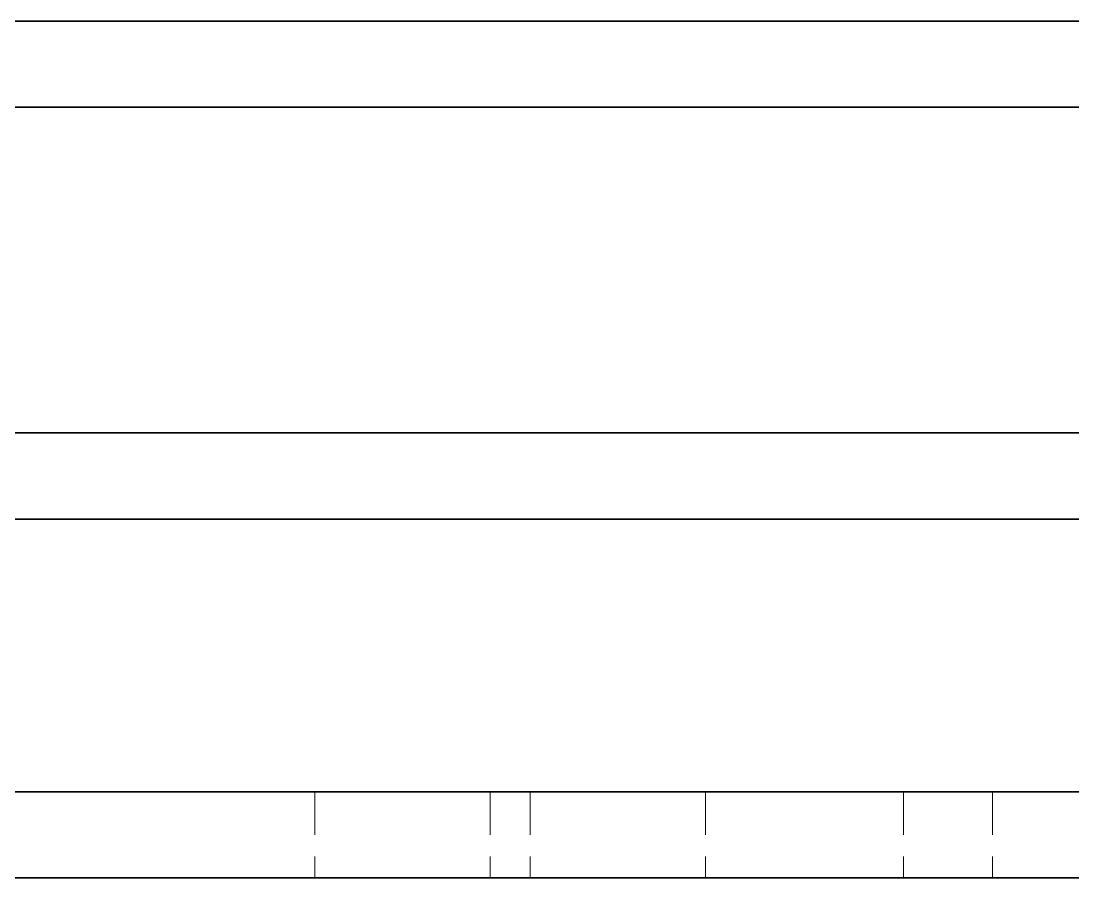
# Model space of a CAD drawing. Header units: millimetres. Extents: x 2054 to 12135, y -1469 to 564.
# Drawn here: x 9511.2 to 9584.5, y 145.2 to 204.8 of the extents above; entities that cross this region are included whole.
import ezdxf

# ---------------------------------------------------------------- set-up
doc = ezdxf.new("R2010")
doc.units = ezdxf.units.MM
doc.linetypes.add('HIDDEN_ISO', pattern=[4.5, 3, -1.5])
doc.layers.add('2D-HIDDEN', color=8, linetype='HIDDEN_ISO', lineweight=18)
doc.layers.add('2D-VISIBLE', color=7, linetype='Continuous', lineweight=35)

msp = doc.modelspace()

# ---------------------------------------------------------------- linework, layer by layer
at = {"layer": '2D-HIDDEN'}
for p, q in [((9367.75, 204.85), (9647.75, 204.85)), ((9367.75, 198.85), (9647.75, 198.85)), ((9385.75, 176.15), (9632.75, 176.15)), ((9385.75, 170.15), (9632.75, 170.15)), ((9357.75, 151.15), (9657.75, 151.15)), ((9531.65, 151.15), (9531.65, 145.15)), ((9543.85, 151.15), (9543.85, 145.15)), ((9546.65, 151.15), (9546.65, 145.15)), ((9558.85, 151.15), (9558.85, 145.15)), ((9572.65, 151.15), (9572.65, 145.15)), ((9578.85, 151.15), (9578.85, 145.15)), ((9357.75, 145.15), (9657.75, 145.15))]:
    msp.add_line(p, q, dxfattribs=at)
for points in [[(9537.75, 151.15), (9537.559, 151.15), (9537.369, 151.15), (9537.178, 151.15), (9536.987, 151.15), (9536.797, 151.15), (9536.606, 151.15), (9536.416, 151.15), (9536.225, 151.15), (9536.034, 151.15), (9535.844, 151.15), (9535.653, 151.15), (9535.462, 151.15), (9535.272, 151.15), (9535.081, 151.15), (9534.891, 151.15), (9534.7, 151.15), (9534.509, 151.15), (9534.319, 151.15), (9534.128, 151.15), (9533.938, 151.15), (9533.747, 151.15), (9533.556, 151.15), (9533.366, 151.15), (9533.175, 151.15), (9532.984, 151.15), (9532.794, 151.15), (9532.603, 151.15), (9532.413, 151.15), (9532.222, 151.15), (9532.031, 151.15), (9531.841, 151.15), (9531.65, 151.15)], [(9531.65, 151.15), (9532.031, 151.15), (9532.413, 151.15), (9532.794, 151.15), (9533.175, 151.15), (9533.556, 151.15), (9533.938, 151.15), (9534.319, 151.15), (9534.7, 151.15), (9535.081, 151.15), (9535.462, 151.15), (9535.844, 151.15), (9536.225, 151.15), (9536.606, 151.15), (9536.987, 151.15), (9537.369, 151.15), (9537.75, 151.15), (9538.131, 151.15), (9538.513, 151.15), (9538.894, 151.15), (9539.275, 151.15), (9539.656, 151.15), (9540.038, 151.15), (9540.419, 151.15), (9540.8, 151.15), (9541.181, 151.15), (9541.562, 151.15), (9541.944, 151.15), (9542.325, 151.15), (9542.706, 151.15), (9543.087, 151.15), (9543.469, 151.15), (9543.85, 151.15)], [(9543.85, 151.15), (9543.659, 151.15), (9543.469, 151.15), (9543.278, 151.15), (9543.087, 151.15), (9542.897, 151.15), (9542.706, 151.15), (9542.516, 151.15), (9542.325, 151.15), (9542.134, 151.15), (9541.944, 151.15), (9541.753, 151.15), (9541.562, 151.15), (9541.372, 151.15), (9541.181, 151.15), (9540.991, 151.15), (9540.8, 151.15), (9540.609, 151.15), (9540.419, 151.15), (9540.228, 151.15), (9540.038, 151.15), (9539.847, 151.15), (9539.656, 151.15), (9539.466, 151.15), (9539.275, 151.15), (9539.084, 151.15), (9538.894, 151.15), (9538.703, 151.15), (9538.513, 151.15), (9538.322, 151.15), (9538.131, 151.15), (9537.941, 151.15), (9537.75, 151.15)], [(9552.75, 151.15), (9552.559, 151.15), (9552.369, 151.15), (9552.178, 151.15), (9551.987, 151.15), (9551.797, 151.15), (9551.606, 151.15), (9551.416, 151.15), (9551.225, 151.15), (9551.034, 151.15), (9550.844, 151.15), (9550.653, 151.15), (9550.462, 151.15), (9550.272, 151.15), (9550.081, 151.15), (9549.891, 151.15), (9549.7, 151.15), (9549.509, 151.15), (9549.319, 151.15), (9549.128, 151.15), (9548.938, 151.15), (9548.747, 151.15), (9548.556, 151.15), (9548.366, 151.15), (9548.175, 151.15), (9547.984, 151.15), (9547.794, 151.15), (9547.603, 151.15), (9547.413, 151.15), (9547.222, 151.15), (9547.031, 151.15), (9546.841, 151.15), (9546.65, 151.15)], [(9546.65, 151.15), (9547.031, 151.15), (9547.413, 151.15), (9547.794, 151.15), (9548.175, 151.15), (9548.556, 151.15), (9548.938, 151.15), (9549.319, 151.15), (9549.7, 151.15), (9550.081, 151.15), (9550.462, 151.15), (9550.844, 151.15), (9551.225, 151.15), (9551.606, 151.15), (9551.987, 151.15), (9552.369, 151.15), (9552.75, 151.15), (9553.131, 151.15), (9553.513, 151.15), (9553.894, 151.15), (9554.275, 151.15), (9554.656, 151.15), (9555.038, 151.15), (9555.419, 151.15), (9555.8, 151.15), (9556.181, 151.15), (9556.562, 151.15), (9556.944, 151.15), (9557.325, 151.15), (9557.706, 151.15), (9558.087, 151.15), (9558.469, 151.15), (9558.85, 151.15)], [(9558.85, 151.15), (9558.659, 151.15), (9558.469, 151.15), (9558.278, 151.15), (9558.087, 151.15), (9557.897, 151.15), (9557.706, 151.15), (9557.516, 151.15), (9557.325, 151.15), (9557.134, 151.15), (9556.944, 151.15), (9556.753, 151.15), (9556.562, 151.15), (9556.372, 151.15), (9556.181, 151.15), (9555.991, 151.15), (9555.8, 151.15), (9555.609, 151.15), (9555.419, 151.15), (9555.228, 151.15), (9555.038, 151.15), (9554.847, 151.15), (9554.656, 151.15), (9554.466, 151.15), (9554.275, 151.15), (9554.084, 151.15), (9553.894, 151.15), (9553.703, 151.15), (9553.513, 151.15), (9553.322, 151.15), (9553.131, 151.15), (9552.941, 151.15), (9552.75, 151.15)], [(9575.75, 151.15), (9575.653, 151.15), (9575.556, 151.15), (9575.459, 151.15), (9575.362, 151.15), (9575.266, 151.15), (9575.169, 151.15), (9575.072, 151.15), (9574.975, 151.15), (9574.878, 151.15), (9574.781, 151.15), (9574.684, 151.15), (9574.587, 151.15), (9574.491, 151.15), (9574.394, 151.15), (9574.297, 151.15), (9574.2, 151.15), (9574.103, 151.15), (9574.006, 151.15), (9573.909, 151.15), (9573.812, 151.15), (9573.716, 151.15), (9573.619, 151.15), (9573.522, 151.15), (9573.425, 151.15), (9573.328, 151.15), (9573.231, 151.15), (9573.134, 151.15), (9573.038, 151.15), (9572.941, 151.15), (9572.844, 151.15), (9572.747, 151.15), (9572.65, 151.15)], [(9572.65, 151.15), (9572.844, 151.15), (9573.038, 151.15), (9573.231, 151.15), (9573.425, 151.15), (9573.619, 151.15), (9573.812, 151.15), (9574.006, 151.15), (9574.2, 151.15), (9574.394, 151.15), (9574.587, 151.15), (9574.781, 151.15), (9574.975, 151.15), (9575.169, 151.15), (9575.362, 151.15), (9575.556, 151.15), (9575.75, 151.15), (9575.944, 151.15), (9576.138, 151.15), (9576.331, 151.15), (9576.525, 151.15), (9576.719, 151.15), (9576.913, 151.15), (9577.106, 151.15), (9577.3, 151.15), (9577.494, 151.15), (9577.688, 151.15), (9577.881, 151.15), (9578.075, 151.15), (9578.269, 151.15), (9578.462, 151.15), (9578.656, 151.15), (9578.85, 151.15)], [(9578.85, 151.15), (9578.753, 151.15), (9578.656, 151.15), (9578.559, 151.15), (9578.462, 151.15), (9578.366, 151.15), (9578.269, 151.15), (9578.172, 151.15), (9578.075, 151.15), (9577.978, 151.15), (9577.881, 151.15), (9577.784, 151.15), (9577.688, 151.15), (9577.591, 151.15), (9577.494, 151.15), (9577.397, 151.15), (9577.3, 151.15), (9577.203, 151.15), (9577.106, 151.15), (9577.009, 151.15), (9576.913, 151.15), (9576.816, 151.15), (9576.719, 151.15), (9576.622, 151.15), (9576.525, 151.15), (9576.428, 151.15), (9576.331, 151.15), (9576.234, 151.15), (9576.138, 151.15), (9576.041, 151.15), (9575.944, 151.15), (9575.847, 151.15), (9575.75, 151.15)], [(9537.75, 145.15), (9537.559, 145.15), (9537.369, 145.15), (9537.178, 145.15), (9536.987, 145.15), (9536.797, 145.15), (9536.606, 145.15), (9536.416, 145.15), (9536.225, 145.15), (9536.034, 145.15), (9535.844, 145.15), (9535.653, 145.15), (9535.462, 145.15), (9535.272, 145.15), (9535.081, 145.15), (9534.891, 145.15), (9534.7, 145.15), (9534.509, 145.15), (9534.319, 145.15), (9534.128, 145.15), (9533.938, 145.15), (9533.747, 145.15), (9533.556, 145.15), (9533.366, 145.15), (9533.175, 145.15), (9532.984, 145.15), (9532.794, 145.15), (9532.603, 145.15), (9532.413, 145.15), (9532.222, 145.15), (9532.031, 145.15), (9531.841, 145.15), (9531.65, 145.15)], [(9531.65, 145.15), (9532.031, 145.15), (9532.413, 145.15), (9532.794, 145.15), (9533.175, 145.15), (9533.556, 145.15), (9533.938, 145.15), (9534.319, 145.15), (9534.7, 145.15), (9535.081, 145.15), (9535.462, 145.15), (9535.844, 145.15), (9536.225, 145.15), (9536.606, 145.15), (9536.987, 145.15), (9537.369, 145.15), (9537.75, 145.15), (9538.131, 145.15), (9538.513, 145.15), (9538.894, 145.15), (9539.275, 145.15), (9539.656, 145.15), (9540.038, 145.15), (9540.419, 145.15), (9540.8, 145.15), (9541.181, 145.15), (9541.562, 145.15), (9541.944, 145.15), (9542.325, 145.15), (9542.706, 145.15), (9543.087, 145.15), (9543.469, 145.15), (9543.85, 145.15)], [(9543.85, 145.15), (9543.659, 145.15), (9543.469, 145.15), (9543.278, 145.15), (9543.087, 145.15), (9542.897, 145.15), (9542.706, 145.15), (9542.516, 145.15), (9542.325, 145.15), (9542.134, 145.15), (9541.944, 145.15), (9541.753, 145.15), (9541.562, 145.15), (9541.372, 145.15), (9541.181, 145.15), (9540.991, 145.15), (9540.8, 145.15), (9540.609, 145.15), (9540.419, 145.15), (9540.228, 145.15), (9540.038, 145.15), (9539.847, 145.15), (9539.656, 145.15), (9539.466, 145.15), (9539.275, 145.15), (9539.084, 145.15), (9538.894, 145.15), (9538.703, 145.15), (9538.513, 145.15), (9538.322, 145.15), (9538.131, 145.15), (9537.941, 145.15), (9537.75, 145.15)], [(9552.75, 145.15), (9552.559, 145.15), (9552.369, 145.15), (9552.178, 145.15), (9551.987, 145.15), (9551.797, 145.15), (9551.606, 145.15), (9551.416, 145.15), (9551.225, 145.15), (9551.034, 145.15), (9550.844, 145.15), (9550.653, 145.15), (9550.462, 145.15), (9550.272, 145.15), (9550.081, 145.15), (9549.891, 145.15), (9549.7, 145.15), (9549.509, 145.15), (9549.319, 145.15), (9549.128, 145.15), (9548.938, 145.15), (9548.747, 145.15), (9548.556, 145.15), (9548.366, 145.15), (9548.175, 145.15), (9547.984, 145.15), (9547.794, 145.15), (9547.603, 145.15), (9547.413, 145.15), (9547.222, 145.15), (9547.031, 145.15), (9546.841, 145.15), (9546.65, 145.15)], [(9546.65, 145.15), (9547.031, 145.15), (9547.413, 145.15), (9547.794, 145.15), (9548.175, 145.15), (9548.556, 145.15), (9548.938, 145.15), (9549.319, 145.15), (9549.7, 145.15), (9550.081, 145.15), (9550.462, 145.15), (9550.844, 145.15), (9551.225, 145.15), (9551.606, 145.15), (9551.987, 145.15), (9552.369, 145.15), (9552.75, 145.15), (9553.131, 145.15), (9553.513, 145.15), (9553.894, 145.15), (9554.275, 145.15), (9554.656, 145.15), (9555.038, 145.15), (9555.419, 145.15), (9555.8, 145.15), (9556.181, 145.15), (9556.562, 145.15), (9556.944, 145.15), (9557.325, 145.15), (9557.706, 145.15), (9558.087, 145.15), (9558.469, 145.15), (9558.85, 145.15)], [(9558.85, 145.15), (9558.659, 145.15), (9558.469, 145.15), (9558.278, 145.15), (9558.087, 145.15), (9557.897, 145.15), (9557.706, 145.15), (9557.516, 145.15), (9557.325, 145.15), (9557.134, 145.15), (9556.944, 145.15), (9556.753, 145.15), (9556.562, 145.15), (9556.372, 145.15), (9556.181, 145.15), (9555.991, 145.15), (9555.8, 145.15), (9555.609, 145.15), (9555.419, 145.15), (9555.228, 145.15), (9555.038, 145.15), (9554.847, 145.15), (9554.656, 145.15), (9554.466, 145.15), (9554.275, 145.15), (9554.084, 145.15), (9553.894, 145.15), (9553.703, 145.15), (9553.513, 145.15), (9553.322, 145.15), (9553.131, 145.15), (9552.941, 145.15), (9552.75, 145.15)], [(9575.75, 145.15), (9575.653, 145.15), (9575.556, 145.15), (9575.459, 145.15), (9575.362, 145.15), (9575.266, 145.15), (9575.169, 145.15), (9575.072, 145.15), (9574.975, 145.15), (9574.878, 145.15), (9574.781, 145.15), (9574.684, 145.15), (9574.587, 145.15), (9574.491, 145.15), (9574.394, 145.15), (9574.297, 145.15), (9574.2, 145.15), (9574.103, 145.15), (9574.006, 145.15), (9573.909, 145.15), (9573.812, 145.15), (9573.716, 145.15), (9573.619, 145.15), (9573.522, 145.15), (9573.425, 145.15), (9573.328, 145.15), (9573.231, 145.15), (9573.134, 145.15), (9573.038, 145.15), (9572.941, 145.15), (9572.844, 145.15), (9572.747, 145.15), (9572.65, 145.15)], [(9572.65, 145.15), (9572.844, 145.15), (9573.038, 145.15), (9573.231, 145.15), (9573.425, 145.15), (9573.619, 145.15), (9573.812, 145.15), (9574.006, 145.15), (9574.2, 145.15), (9574.394, 145.15), (9574.587, 145.15), (9574.781, 145.15), (9574.975, 145.15), (9575.169, 145.15), (9575.362, 145.15), (9575.556, 145.15), (9575.75, 145.15), (9575.944, 145.15), (9576.138, 145.15), (9576.331, 145.15), (9576.525, 145.15), (9576.719, 145.15), (9576.913, 145.15), (9577.106, 145.15), (9577.3, 145.15), (9577.494, 145.15), (9577.688, 145.15), (9577.881, 145.15), (9578.075, 145.15), (9578.269, 145.15), (9578.462, 145.15), (9578.656, 145.15), (9578.85, 145.15)], [(9578.85, 145.15), (9578.753, 145.15), (9578.656, 145.15), (9578.559, 145.15), (9578.462, 145.15), (9578.366, 145.15), (9578.269, 145.15), (9578.172, 145.15), (9578.075, 145.15), (9577.978, 145.15), (9577.881, 145.15), (9577.784, 145.15), (9577.688, 145.15), (9577.591, 145.15), (9577.494, 145.15), (9577.397, 145.15), (9577.3, 145.15), (9577.203, 145.15), (9577.106, 145.15), (9577.009, 145.15), (9576.913, 145.15), (9576.816, 145.15), (9576.719, 145.15), (9576.622, 145.15), (9576.525, 145.15), (9576.428, 145.15), (9576.331, 145.15), (9576.234, 145.15), (9576.138, 145.15), (9576.041, 145.15), (9575.944, 145.15), (9575.847, 145.15), (9575.75, 145.15)]]:
    msp.add_lwpolyline(points, dxfattribs=at)
at = {"layer": '2D-VISIBLE'}
for p, q in [((9367.75, 204.85), (9647.75, 204.85)), ((9367.75, 198.85), (9647.75, 198.85)), ((9385.75, 176.15), (9632.75, 176.15)), ((9385.75, 170.15), (9632.75, 170.15)), ((9357.75, 151.15), (9657.75, 151.15)), ((9357.75, 145.15), (9657.75, 145.15))]:
    msp.add_line(p, q, dxfattribs=at)

doc.saveas('drawing.dxf')
